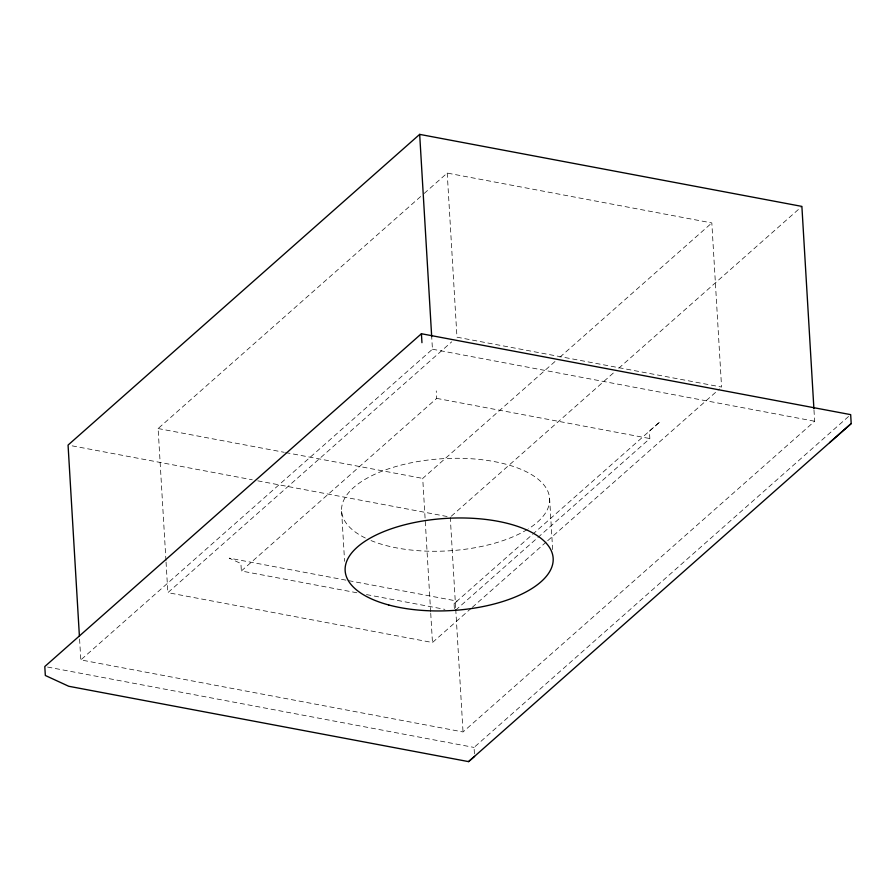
<?xml version="1.0" encoding="UTF-8"?>
<svg xmlns="http://www.w3.org/2000/svg" width="896" height="896" viewBox="0 0 896 896"><rect width="100%" height="100%" fill="white"/><g stroke="black" fill="none" stroke-linecap="round" stroke-linejoin="round"><path stroke-width="0.67" stroke-dasharray="4.48 3.36" d="M165.962 560.672L158.11 428.546L423.125 194.365M424.178 193.435L447.216 173.074L711.827 222.936L721.571 387.05L456.971 337.187L447.216 173.074M813.982 410.088L814.643 421.243L463.03 731.954L80.819 659.915L432.443 349.216L431.693 336.661M471.229 608.272L432.466 642.522L167.866 592.659L451.73 341.813M356.877 592.771L241.36 570.998L436.699 398.384L436.262 390.925M430.651 611.923L422.722 478.408L555.755 360.853M559.944 357.157L711.827 222.936M451.315 516.186L614.566 371.93M618.744 368.234L801.886 206.405M454.362 608.686L454.07 603.714L660.229 421.568L649.41 431.099L649.858 438.558L455.56 610.243M472.27 607.354L546.65 541.632M547.691 540.702L719.477 388.909M474.432 753.827L474.051 747.432L848.568 416.483M454.07 603.714L457.072 601.082L347.256 580.395M432.443 349.216L814.643 421.243M436.699 398.384L649.858 438.558M158.11 428.546L284.245 452.312M285.622 452.57L422.722 478.408M72.184 445.861L252.291 479.797M257.79 480.838L448.896 516.846M345.89 580.138L229.219 558.141L240.912 563.539L241.36 570.998M366.498 594.586L444.886 609.358M47.544 667.05L474.051 747.432M549.595 498.198L552.642 549.539M450.262 517.115L455.65 607.79M455.739 609.179L463.03 731.954M430.73 613.312L432.466 642.522M341.622 511.358L344.59 561.322M166.051 562.061L167.866 592.659M79.576 638.994L80.819 659.915M365.333 538.014A104.194 46.166 -3.4 0 1 373.475 474.891A104.194 46.166 -3.4 0 1 514.875 466.973A104.194 46.166 -3.4 0 1 528.304 528.886M527.262 529.536A104.194 46.166 -3.4 0 1 371.011 540.568"/><path stroke-width="1.34" d="M813.904 408.688L801.886 206.405L419.675 134.378L68.062 445.077L79.408 636.205M468.574 761.622L851.2 423.584L850.674 414.635L421.422 333.738L44.8 666.534L45.326 675.483L68.734 686.269L468.574 761.622L474.578 756.381M829.573 442.635L851.2 423.584M419.675 134.378L431.693 336.661M421.422 333.738L421.949 342.686M388.741 604.979A104.194 46.166 -3.4 0 0 552.72 563.931A104.194 46.166 -3.4 0 0 405.989 524.451A104.194 46.166 -3.4 0 0 388.741 604.979"/></g></svg>
